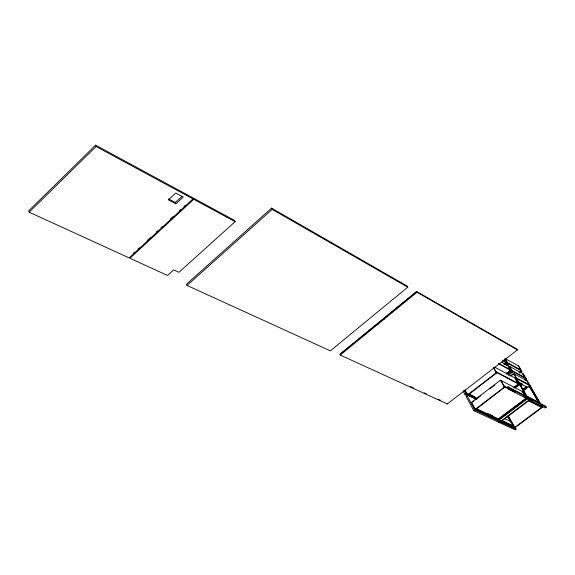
<?xml version="1.0" encoding="UTF-8"?>
<svg xmlns="http://www.w3.org/2000/svg" width="575" height="575" viewBox="0 0 575 575"><rect width="100%" height="100%" fill="white"/><g stroke="black" fill="none" stroke-linecap="round" stroke-linejoin="round"><path stroke-width="0.86" d="M95.594 145.144L28.75 210.781L29.16 212.182L129.167 257.916L192.992 198.914L192.445 197.606L95.594 145.144L96.09 146.517L192.992 198.914M29.16 212.182L96.09 146.517M175.871 203.816L168.382 199.87L175.72 193.02L183.173 197.031L175.871 203.816L175.339 202.501L182.031 196.276M133.393 253.287L134.701 252.073M137.986 249.033L139.301 247.818M147.186 240.53L150.47 237.489M156.386 232.02L157.701 230.805M160.986 227.772L162.294 226.557M170.178 219.262L173.463 216.229M179.378 210.759L180.694 209.544M183.978 206.504L185.294 205.289M193.717 199.309L129.921 258.261L167.533 275.468L173.686 269.905L178.918 272.334L235.118 221.691L234.557 220.419L193.178 198.001L193.717 199.309L235.118 221.691M271.572 208.128L186.53 284.151L187.026 285.444L330.366 350.851L407.761 287.191L407.143 286.041L271.572 208.128L272.169 209.393L407.761 287.191M187.026 285.444L272.169 209.393M416.609 291.482L339.875 354.286L340.242 355.055L447.293 403.945L517.45 349.902L517.047 349.205L416.609 291.482L417.019 292.244L517.45 349.902M341.119 353.474L353.575 343.282M354.962 342.147L357.039 340.45M358.419 339.315L377.797 323.459L378.177 324.221M383.331 318.931L378.422 322.949L378.803 323.711M416.163 292.057L383.956 318.413L384.344 319.175M340.242 355.055L417.019 292.244M505.26 361.898L505.576 361.653L504.383 359.569M505.461 362.006L505.777 361.761L502.672 360.058M503.908 363.838L505.303 362.768L505.892 363.558L506.208 363.314L505.619 362.523L505.935 362.279L506.726 363.177L504.368 359.073M504.11 363.946L506.137 362.394L503.032 360.69M504.297 364.521L505.892 363.558M505.619 362.523L506.014 363.206L506.331 362.962M475.158 398.489L466.253 394.127C464.011 393.113 466.864 398.82 463.019 390.655M467.209 394.421L467.533 394.177L468.129 394.996L467.813 395.248L467.209 394.421L467.173 393.516M495.427 371.802L495.758 371.551L518.212 383.424L517.888 383.669L514.941 377.969M505.332 364.248L507.351 362.631L520.979 370.113L521.338 370.731L519.203 372.356M507.552 362.739L507.035 362.875M521.338 370.731L507.711 363.256L507.394 363.501L507.912 363.364L508.3 364.04L506.273 365.599M506.482 364.924L507.905 363.824L508.3 364.04M464.916 390.454L467.382 395.039L496.318 372.816L496.743 373.031L496.203 373.175L496.124 372.205L518.578 384.071L514.381 387.248M467.921 394.896L476.991 398.856M496.203 373.175L468.452 394.752M506.338 373.391L509.853 370.702L510.449 371.5L510.765 371.256L510.176 370.458L510.492 370.214L511.283 371.119L507.783 373.793M506.431 373.577L510.686 370.322L498.281 363.608M506.733 374.081L510.449 371.5M510.176 370.458L510.564 371.148L510.887 370.904M526.168 399.158L498.827 419.7L498.432 418.988L525.766 398.446C526.147 399.769 527.138 399.021 526.089 398.202L526.413 397.957L527.217 398.87L498.59 420.368L475.115 409.429L471.349 402.421L500.466 380.168L523.3 392.057L525.909 396.599M511.951 371.421L512.462 371.285L512.541 372.212L511.951 371.421L512.268 371.177L525.873 378.544L525.37 378.681L525.687 378.443L526.456 379.32L525.047 380.391M471.888 402.277L473.857 401.041M475.281 399.956L480.98 395.593M489.533 389.059L494.522 385.25M508.271 374.957L512.462 371.759L512.857 371.967M512.339 372.104L508.71 375.137M510.061 376.194L513.561 373.52L527.297 380.923L542.541 407.172L514.345 428.152L500.264 421.604L498.971 419.247M513.123 374.109L513.957 373.736L516.393 377.976L516.07 378.221M511.915 375.288L513.317 374.217M519.117 372.176L520.526 371.098L521.108 371.874L521.417 371.637L520.835 370.861L521.151 370.623L521.913 371.507L519.814 373.11M520.835 370.861L521.223 371.536L521.539 371.299M503.492 386.105L503.822 385.854L507.682 387.845M503.7 386.213L504.031 385.962L500.882 380.384L500.221 380.887M475.115 409.429L504.404 387.14L504.821 387.356L504.275 387.507L504.196 386.522L515.02 392.092M473.757 410.672L474.734 409.925L516.084 429.158L515.143 429.856L473.757 410.672L466.081 396.362L466.929 395.909L466.311 394.234L474.734 409.925M504.275 387.507L476.201 409.134L475.805 408.401M516.242 378.753L516.566 378.508L529.898 385.638L522.833 390.971M507.933 386.745L506.827 387.593L507.394 388.599L530.1 400.279L531.185 399.46L530.617 398.475L507.933 386.745L508.508 387.758L531.185 399.46M507.394 388.599L508.508 387.758M525.198 378.156L525.514 377.919L525.873 378.544M513.475 387.687L517.737 384.452L518.334 385.257L518.657 385.013L518.061 384.208L518.384 383.963L519.175 384.869L514.934 388.089M518.664 383.769L520.08 382.691M514.582 387.845L518.334 385.257M518.061 384.208L518.463 384.905L518.779 384.661M525.37 378.681L525.766 379.356L526.075 379.119M525.643 379.694C524.853 377.904 525.162 380.197 525.952 379.457L525.564 378.781M519.398 384.675L521.511 383.072M520.591 385.509L522.725 383.892M526.599 380.959L526.916 380.722L529.345 384.905M520.928 385.746L522.344 384.675M522.352 389.699L526.607 386.486L526.973 387.112L522.711 390.332M522.998 389.699L525.859 387.543M529.223 385.243L529.532 385.006L540.493 404.11M522.646 390.871L529.273 386.113L538.602 402.191M539.17 402.622L529.395 385.775L529.712 385.537M522.459 392.445L522.905 391.855L525.586 396.527M526.42 396.232L526.75 395.988L539.659 402.673M498.503 419.937L498.187 420.181L497.792 419.463L499.028 419.793L475.985 409.033L475.547 409.63L471.349 402.421M498.69 422.23L499.718 421.547L498.87 420.002M500.264 421.604L528.863 400.15L542.541 407.172M500.394 420.742L500.99 421.554L500.667 421.791L499.387 419.455M501.307 421.31L528.605 400.84M529.259 400.351L528.411 400.739L541.707 407.553L542.16 406.978L541.269 405.447M530.768 399.927L531.853 399.115L545.682 406.266L546.25 407.237L545.179 408.034L531.336 400.919L530.768 399.927L532.306 400.725M531.336 400.919L532.428 400.099L546.25 407.237M510.808 422.309L511.319 422.172M513.957 427.973L514.783 427.599L500.99 421.554M541.521 407.459L514.589 427.505L508.178 415.977M410.428 386.551L413.677 388.039M424.221 392.854L426.65 393.968M438.006 399.165L440.436 400.272M476.855 409.292L481.62 411.52M485.595 413.375L498.317 419.319M501.795 420.907L514.028 426.247L501.961 420.598M500.71 420.505L514.388 426.894M497.792 419.463L526.607 398.058L523.516 396.47M501.378 421.202L505.281 423.027M506.848 423.753L514.079 427.132M487.945 413.583L492.71 415.818M476.38 408.674L498.633 419.082M504.39 418.514L511.635 421.935M465.405 394.385L467.015 395.162M468.647 394.313L476.603 398.144M471.795 396.225L475.841 398.173M467.382 395.039L476.014 399.179M469.085 394.033L474.655 396.721M168.604 198.943L175.339 202.501M520.504 383.245L522.028 384.057M518.578 382.662L526.973 387.112M494.45 367.03L515.337 378.177L519.175 384.869M529.395 385.775L538.919 401.954M529.532 385.006L516.199 377.868L516.566 378.508M499.086 363.601L510.327 369.689M511.901 370.544L525.514 377.919M521.108 371.874L520.526 371.098M501.616 362.049L508.106 365.585L511.283 371.119M507.588 365.722L507.711 365.369L510.126 369.581M521.913 371.507L518.787 366.117L505.159 358.577L507.711 363.256M526.456 379.32L523.293 373.879L509.292 366.232L512.462 371.759M518.406 365.901L520.792 370.012M525.32 377.818L522.912 373.671L522.603 373.908L523.997 376.086M529.079 386.012L538.854 402.859M531.853 399.115L532.428 400.099M529.532 399.287L530.1 400.279M516.76 378.616L527.469 397.246M509.68 366.447L512.268 371.177M505.159 359.044L507.905 363.824M513.561 373.52L527.117 397.109M527.987 398.626L528.863 400.15M512.145 371.529L512.541 372.212M516.436 378.853L518.672 382.734M519.563 384.287L522.682 389.728M523.581 391.28L524.918 393.609M525.809 395.162L526.7 396.714M517.133 380.305L518.025 381.857M518.923 383.41L519.814 384.963M505.303 362.768L505.698 363.45M509.853 370.702L510.248 371.393M517.737 384.452L518.14 385.149M493.76 367.748L495.966 371.658M496.743 373.031L496.333 372.32L496.412 373.283M504.821 387.356L504.412 386.63L504.483 387.615M493.314 367.482L496.318 372.816M500.466 380.168L504.404 387.14M514.783 426.815L516.084 429.158M508.796 416.839L514.352 426.83M508.056 416.307L511.053 421.683M507.862 416.214L512.325 424.235M512.562 424.666L514.273 427.743M508.322 417.306L510.471 421.18M507.552 416.444L510.543 421.827M498.805 419.987L499.646 421.511M467.856 393.925L468.237 394.644M464.938 389.9L466.648 393.077M464.248 390.403L466.253 394.127M446.926 403.24L447.293 403.945"/></g></svg>
